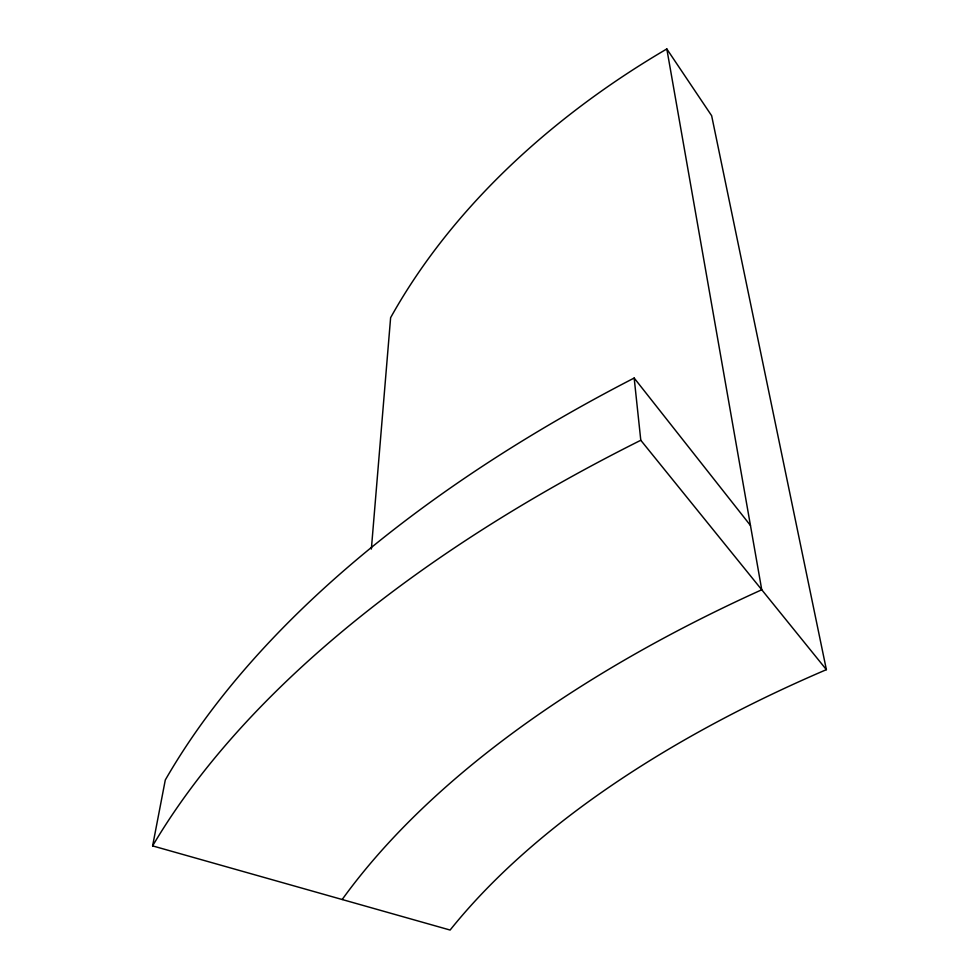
<?xml version="1.0" encoding="UTF-8"?>
<svg xmlns="http://www.w3.org/2000/svg" width="979" height="979" viewBox="0 0 979 979"><rect width="100%" height="100%" fill="white"/><g stroke="black" fill="none" stroke-linecap="round" stroke-linejoin="round"><path stroke-width="1.47" d="M371.359 549.072L390.621 317.673A720.874 500.734 -15.6 0 1 666.821 48.95L711.647 115.718L826.386 669.66A922.977 450.071 -10.5 0 0 450.107 930.05L152.614 845.893L165.292 779.994A1225.072 642.248 -11.9 0 1 634.172 378.041L750.465 525.478M634.172 378.041L640.792 440.269L826.386 669.66M666.821 48.95L761.748 589.774A1049.035 516.753 -10.8 0 0 342.173 899.517M152.614 845.893A1273.398 639.862 -11.5 0 1 640.792 440.269"/></g></svg>
